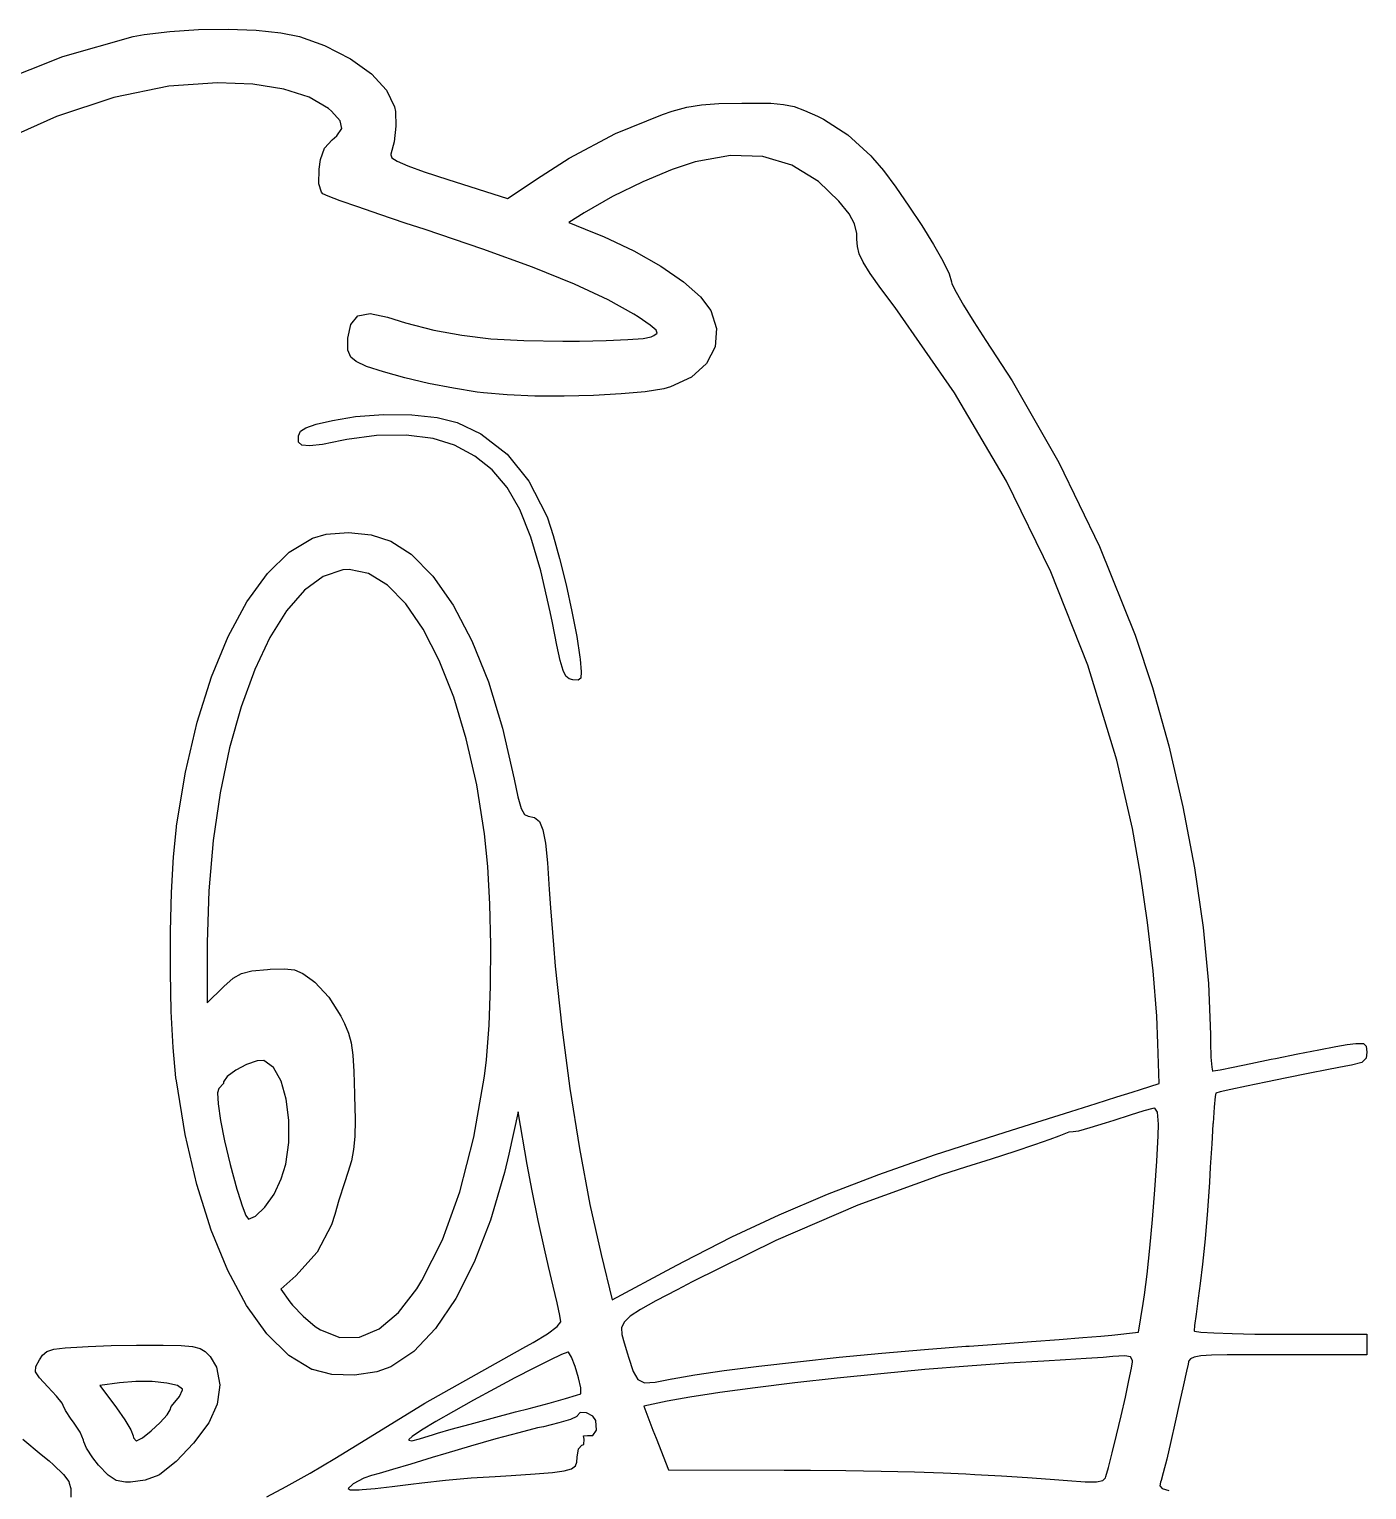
# Model space of a CAD drawing. Extents: x -6.3 to 7.5, y -8.7 to 10.5.
# Drawn here: x -0.482 to 2.228, y 6.258 to 9.218 of the extents above; entities that cross this region are included whole.
import ezdxf

# ---------------------------------------------------------------- set-up
doc = ezdxf.new("R2010")
doc.units = 0
doc.layers.add('BLACK', color=7, linetype='CONTINUOUS')

msp = doc.modelspace()

# ---------------------------------------------------------------- linework, layer by layer
at = {"layer": 'BLACK', "linetype": 'CONTINUOUS'}
for p, q in [((-0.271821, 9.20311), (-0.249753, 9.20736)), ((-0.249753, 9.20736), (-0.197753, 9.2138)), ((-0.197753, 9.2138), (-0.139502, 9.2174)), ((-0.139502, 9.2174), (-0.079535, 9.21816)), ((-0.079535, 9.21816), (-0.022385, 9.21607)), ((-0.022385, 9.21607), (0.027412, 9.21113)), ((0.027412, 9.21113), (0.065324, 9.20333)), ((-0.414521, 9.16285), (-0.271821, 9.20311)), ((0.065324, 9.20333), (0.115754, 9.18503)), ((0.115754, 9.18503), (0.168302, 9.15826)), ((-0.556435, 9.1061), (-0.414521, 9.16285)), ((0.168302, 9.15826), (0.211046, 9.12753)), ((0.211046, 9.12753), (0.24171, 9.09451)), ((-0.199289, 9.1024), (-0.311219, 9.07946)), ((-0.100987, 9.10981), (-0.199289, 9.1024)), ((-0.029519, 9.10676), (-0.100987, 9.10981)), ((0.033276, 9.09669), (-0.029519, 9.10676)), ((0.085173, 9.08014), (0.033276, 9.09669)), ((0.24171, 9.09451), (0.258018, 9.0609)), ((-0.311219, 9.07946), (-0.42688, 9.04136)), ((0.123948, 9.05768), (0.085173, 9.08014)), ((0.258018, 9.0609), (0.259635, 9.0515)), ((0.820221, 9.05196), (0.850262, 9.06018)), ((0.850262, 9.06018), (0.880075, 9.06513)), ((0.880075, 9.06513), (0.915284, 9.06762)), ((0.915284, 9.06762), (0.961513, 9.06845)), ((0.961513, 9.06845), (0.984842, 9.06852)), ((0.984842, 9.06852), (1.02039, 9.06798)), ((1.02039, 9.06798), (1.04642, 9.06586)), ((1.04642, 9.06586), (1.06767, 9.06133)), ((1.06767, 9.06133), (1.08888, 9.05356)), ((-0.42688, 9.04136), (-0.545542, 8.98848)), ((0.130263, 9.05221), (0.123948, 9.05768)), ((0.147927, 9.03257), (0.130263, 9.05221)), ((0.151367, 9.0172), (0.147927, 9.03257)), ((0.259635, 9.0515), (0.260298, 9.02186)), ((0.705784, 9.0069), (0.800823, 9.0455)), ((0.800823, 9.0455), (0.820221, 9.05196)), ((1.08888, 9.05356), (1.11477, 9.04174)), ((1.11477, 9.04174), (1.12725, 9.03555)), ((1.12725, 9.03555), (1.17618, 9.00426)), ((0.131276, 8.99377), (0.140658, 9.00181)), ((0.140658, 9.00181), (0.151367, 9.0172)), ((0.260298, 9.02186), (0.257022, 8.9898)), ((0.612099, 8.95687), (0.705784, 9.0069)), ((1.17618, 9.00426), (1.22311, 8.96152)), ((0.10807, 8.95424), (0.116188, 8.97717)), ((0.116188, 8.97717), (0.131276, 8.99377)), ((0.257022, 8.9898), (0.250541, 8.96477)), ((0.105385, 8.9348), (0.10807, 8.95424)), ((0.250541, 8.96477), (0.250192, 8.96369)), ((0.250192, 8.96369), (0.252572, 8.95762)), ((0.252572, 8.95762), (0.263442, 8.95041)), ((0.263442, 8.95041), (0.284692, 8.94123)), ((0.284692, 8.94123), (0.318212, 8.92922)), ((0.554734, 8.92048), (0.612099, 8.95687)), ((0.867176, 8.94905), (0.820398, 8.9336)), ((0.938853, 8.9621), (0.867176, 8.94905)), ((1.00399, 8.95993), (0.938853, 8.9621)), ((1.06315, 8.94236), (1.00399, 8.95993)), ((1.11691, 8.90926), (1.06315, 8.94236)), ((1.22311, 8.96152), (1.22668, 8.9577)), ((1.22668, 8.9577), (1.24868, 8.93148)), ((0.104625, 8.90454), (0.105385, 8.9348)), ((0.318212, 8.92922), (0.365891, 8.91357)), ((0.365891, 8.91357), (0.486577, 8.87486)), ((0.486577, 8.87486), (0.554734, 8.92048)), ((0.820398, 8.9336), (0.761003, 8.90884)), ((1.24868, 8.93148), (1.27389, 8.89785)), ((0.109825, 8.88758), (0.104625, 8.90454)), ((0.112705, 8.88464), (0.109825, 8.88758)), ((0.123509, 8.87973), (0.112705, 8.88464)), ((0.761003, 8.90884), (0.699725, 8.87877)), ((1.15832, 8.86931), (1.11691, 8.90926)), ((1.27389, 8.89785), (1.30041, 8.85977)), ((0.147876, 8.87055), (0.123509, 8.87973)), ((0.1835, 8.85788), (0.147876, 8.87055)), ((0.228075, 8.84255), (0.1835, 8.85788)), ((0.699725, 8.87877), (0.64243, 8.84606)), ((1.17902, 8.84385), (1.15832, 8.86931)), ((1.30041, 8.85977), (1.32636, 8.82021)), ((0.279296, 8.82536), (0.228075, 8.84255)), ((0.319846, 8.81201), (0.279296, 8.82536)), ((0.64243, 8.84606), (0.610847, 8.82645)), ((0.610847, 8.82645), (0.659097, 8.80706)), ((1.19016, 8.82402), (1.17902, 8.84385)), ((1.19444, 8.80413), (1.19016, 8.82402)), ((0.436971, 8.77242), (0.319846, 8.81201)), ((0.659097, 8.80706), (0.681313, 8.79781)), ((0.681313, 8.79781), (0.742615, 8.76876)), ((1.19485, 8.79244), (1.19444, 8.80413)), ((1.1958, 8.7776), (1.19485, 8.79244)), ((1.32636, 8.82021), (1.34984, 8.78213)), ((0.537742, 8.73553), (0.436971, 8.77242)), ((0.742615, 8.76876), (0.797459, 8.73764)), ((1.19965, 8.7629), (1.1958, 8.7776)), ((1.20789, 8.74567), (1.19965, 8.7629)), ((1.34984, 8.78213), (1.36895, 8.74847)), ((0.622246, 8.7013), (0.537742, 8.73553)), ((0.797459, 8.73764), (0.843434, 8.70606)), ((1.22203, 8.72324), (1.20789, 8.74567)), ((1.36895, 8.74847), (1.38181, 8.72219)), ((0.843434, 8.70606), (0.878132, 8.67559)), ((1.24356, 8.69294), (1.22203, 8.72324)), ((1.38181, 8.72219), (1.38651, 8.70626)), ((1.38651, 8.70626), (1.3875, 8.70237)), ((0.690572, 8.66969), (0.622246, 8.7013)), ((0.878132, 8.67559), (0.899142, 8.64786)), ((1.27245, 8.65413), (1.24356, 8.69294)), ((1.3875, 8.70237), (1.39578, 8.68526)), ((1.39578, 8.68526), (1.4111, 8.65853)), ((0.742807, 8.64066), (0.690572, 8.66969)), ((0.899142, 8.64786), (0.91061, 8.61146)), ((1.39274, 8.48118), (1.27245, 8.65413)), ((1.4111, 8.65853), (1.43182, 8.62499)), ((0.163141, 8.59215), (0.16898, 8.61976)), ((0.16898, 8.61976), (0.183728, 8.63707)), ((0.183728, 8.63707), (0.208327, 8.64176)), ((0.208327, 8.64176), (0.243909, 8.6344)), ((0.243909, 8.6344), (0.280128, 8.62336)), ((0.280128, 8.62336), (0.337767, 8.60839)), ((0.75132, 8.63517), (0.742807, 8.64066)), ((0.775894, 8.61856), (0.75132, 8.63517)), ((0.788265, 8.60847), (0.775894, 8.61856)), ((1.43182, 8.62499), (1.45628, 8.58744)), ((0.163222, 8.5679), (0.163141, 8.59215)), ((0.337767, 8.60839), (0.393979, 8.59778)), ((0.393979, 8.59778), (0.45326, 8.59093)), ((0.45326, 8.59093), (0.520106, 8.58722)), ((0.520106, 8.58722), (0.599013, 8.58604)), ((0.599013, 8.58604), (0.632729, 8.58614)), ((0.632729, 8.58614), (0.687083, 8.58709)), ((0.687083, 8.58709), (0.730705, 8.58893)), ((0.730705, 8.58893), (0.761619, 8.59155)), ((0.761619, 8.59155), (0.777851, 8.59488)), ((0.777851, 8.59488), (0.78331, 8.59737)), ((0.78331, 8.59737), (0.790161, 8.60228)), ((0.790161, 8.60228), (0.788265, 8.60847)), ((0.91061, 8.61146), (0.907579, 8.5744)), ((1.45628, 8.58744), (1.50935, 8.50518)), ((0.169576, 8.55332), (0.163222, 8.5679)), ((0.907579, 8.5744), (0.890182, 8.54084)), ((0.179936, 8.54475), (0.169576, 8.55332)), ((0.201191, 8.53483), (0.179936, 8.54475)), ((0.235255, 8.52351), (0.201191, 8.53483)), ((0.890182, 8.54084), (0.859592, 8.51298)), ((0.278429, 8.51172), (0.235255, 8.52351)), ((0.327016, 8.50036), (0.278429, 8.51172)), ((0.377316, 8.49035), (0.327016, 8.50036)), ((0.859592, 8.51298), (0.816979, 8.49303)), ((1.50935, 8.50518), (1.60441, 8.33993)), ((0.425633, 8.48259), (0.377316, 8.49035)), ((0.438493, 8.48093), (0.425633, 8.48259)), ((0.486379, 8.47677), (0.438493, 8.48093)), ((0.541897, 8.4746), (0.486379, 8.47677)), ((0.601317, 8.47431), (0.541897, 8.4746)), ((0.660906, 8.47578), (0.601317, 8.47431)), ((0.716936, 8.47888), (0.660906, 8.47578)), ((0.765675, 8.4835), (0.716936, 8.47888)), ((0.803392, 8.48952), (0.765675, 8.4835)), ((0.816979, 8.49303), (0.803392, 8.48952)), ((1.4981, 8.30224), (1.39274, 8.48118)), ((0.06761, 8.40321), (0.078307, 8.41051)), ((0.078307, 8.41051), (0.098775, 8.41737)), ((0.098775, 8.41737), (0.132346, 8.42539)), ((0.132346, 8.42539), (0.178809, 8.43301)), ((0.178809, 8.43301), (0.235744, 8.437)), ((0.235744, 8.437), (0.292626, 8.43628)), ((0.292626, 8.43628), (0.344119, 8.43092)), ((0.344119, 8.43092), (0.384885, 8.42102)), ((0.384885, 8.42102), (0.43259, 8.39838)), ((0.063017, 8.39186), (0.063353, 8.39386)), ((0.06346, 8.38094), (0.063017, 8.39186)), ((0.063353, 8.39386), (0.06761, 8.40321)), ((0.070146, 8.37485), (0.06346, 8.38094)), ((0.15107, 8.38421), (0.11161, 8.37662)), ((0.161513, 8.38641), (0.15107, 8.38421)), ((0.221128, 8.39472), (0.161513, 8.38641)), ((0.281131, 8.3953), (0.221128, 8.39472)), ((0.336264, 8.38842), (0.281131, 8.3953)), ((0.379574, 8.37512), (0.336264, 8.38842)), ((0.43259, 8.39838), (0.485818, 8.35692)), ((0.085416, 8.37345), (0.070146, 8.37485)), ((0.11161, 8.37662), (0.085416, 8.37345)), ((0.420808, 8.35297), (0.379574, 8.37512)), ((0.45593, 8.325), (0.420808, 8.35297)), ((0.485818, 8.35692), (0.53027, 8.30186)), ((0.485897, 8.28947), (0.45593, 8.325)), ((1.60441, 8.33993), (1.6867, 8.16976)), ((0.511666, 8.24464), (0.485897, 8.28947)), ((0.53027, 8.30186), (0.565272, 8.23391)), ((1.58821, 8.11804), (1.4981, 8.30224)), ((0.534195, 8.18877), (0.511666, 8.24464)), ((0.565272, 8.23391), (0.567562, 8.22802)), ((0.567562, 8.22802), (0.579436, 8.19191)), ((0.044647, 8.15843), (0.091332, 8.18642)), ((0.091332, 8.18642), (0.119209, 8.19439)), ((0.119209, 8.19439), (0.16432, 8.198)), ((0.16432, 8.198), (0.210535, 8.19339)), ((0.210535, 8.19339), (0.250267, 8.18083)), ((0.250267, 8.18083), (0.29159, 8.15394)), ((0.554441, 8.12012), (0.534195, 8.18877)), ((0.579436, 8.19191), (0.592433, 8.14507)), ((0.00029, 8.11511), (0.044647, 8.15843)), ((0.29159, 8.15394), (0.335533, 8.10936)), ((0.592433, 8.14507), (0.605437, 8.09225)), ((1.6867, 8.16976), (1.75871, 7.98977)), ((-0.041149, 8.05772), (0.00029, 8.11511)), ((0.153027, 8.12229), (0.113441, 8.10922)), ((0.165679, 8.12311), (0.153027, 8.12229)), ((0.205181, 8.11496), (0.165679, 8.12311)), ((0.2438, 8.09129), (0.205181, 8.11496)), ((0.573363, 8.03696), (0.554441, 8.12012)), ((1.66274, 7.92929), (1.58821, 8.11804)), ((0.113441, 8.10922), (0.075314, 8.08119)), ((0.280953, 8.05323), (0.2438, 8.09129)), ((0.335533, 8.10936), (0.37668, 8.05055)), ((0.605437, 8.09225), (0.617329, 8.03818)), ((-0.079084, 7.9875), (-0.041149, 8.05772)), ((0.075314, 8.08119), (0.039133, 8.03947)), ((0.31606, 8.0019), (0.280953, 8.05323)), ((0.039133, 8.03947), (0.005386, 7.98535)), ((0.37668, 8.05055), (0.414385, 7.97877)), ((0.57772, 8.01512), (0.573363, 8.03696)), ((0.617329, 8.03818), (0.626992, 7.98761)), ((0.348538, 7.93846), (0.31606, 8.0019)), ((0.586721, 7.96998), (0.57772, 8.01512)), ((-0.112925, 7.9057), (-0.079084, 7.9875)), ((0.005386, 7.98535), (-0.025442, 7.9201)), ((0.414385, 7.97877), (0.448001, 7.89525)), ((0.593693, 7.93864), (0.586721, 7.96998)), ((0.626992, 7.98761), (0.633308, 7.94528)), ((1.75871, 7.98977), (1.79384, 7.88379)), ((0.377805, 7.86402), (0.348538, 7.93846)), ((0.599571, 7.91851), (0.593693, 7.93864)), ((0.633308, 7.94528), (0.633768, 7.94133)), ((0.633768, 7.94133), (0.63628, 7.91595)), ((-0.142085, 7.81358), (-0.112925, 7.9057)), ((-0.025442, 7.9201), (-0.052862, 7.84502)), ((0.605291, 7.90698), (0.599571, 7.91851)), ((0.611786, 7.90147), (0.605291, 7.90698)), ((0.63628, 7.91595), (0.635467, 7.90297)), ((1.72137, 7.73671), (1.66274, 7.92929)), ((0.448001, 7.89525), (0.476883, 7.80125)), ((0.619365, 7.89945), (0.611786, 7.90147)), ((0.630203, 7.89871), (0.619365, 7.89945)), ((0.635467, 7.90297), (0.630203, 7.89871)), ((1.79384, 7.88379), (1.82676, 7.76542)), ((-0.052862, 7.84502), (-0.076389, 7.76138)), ((0.403279, 7.77974), (0.377805, 7.86402)), ((-0.165974, 7.71237), (-0.142085, 7.81358)), ((0.476883, 7.80125), (0.500384, 7.69802)), ((-0.076389, 7.76138), (-0.095535, 7.67046)), ((0.424379, 7.68673), (0.403279, 7.77974)), ((1.82676, 7.76542), (1.85533, 7.64237)), ((1.75315, 7.59811), (1.72137, 7.73671)), ((-0.184004, 7.60334), (-0.165974, 7.71237)), ((0.500384, 7.69802), (0.507777, 7.66253)), ((-0.095535, 7.67046), (-0.109813, 7.57354)), ((0.440377, 7.58726), (0.424379, 7.68673)), ((0.507777, 7.66253), (0.514517, 7.63887)), ((0.514517, 7.63887), (0.521184, 7.62661)), ((1.85533, 7.64237), (1.87881, 7.5185)), ((0.521184, 7.62661), (0.528775, 7.62311)), ((0.528775, 7.62311), (0.529016, 7.62311)), ((0.529016, 7.62311), (0.541704, 7.62068)), ((0.541704, 7.62068), (0.551338, 7.61211)), ((0.551338, 7.61211), (0.558521, 7.59531)), ((-0.19026, 7.5407), (-0.184316, 7.60098)), ((-0.184316, 7.60098), (-0.184004, 7.60334)), ((0.446874, 7.52133), (0.440377, 7.58726)), ((0.558521, 7.59531), (0.563857, 7.56817)), ((1.76964, 7.50564), (1.75315, 7.59811)), ((-0.109813, 7.57354), (-0.118738, 7.4719)), ((0.563857, 7.56817), (0.567951, 7.52857)), ((-0.194256, 7.46854), (-0.19026, 7.5407)), ((0.451019, 7.44469), (0.446874, 7.52133)), ((0.567951, 7.52857), (0.571407, 7.47441)), ((1.78381, 7.40757), (1.76964, 7.50564)), ((1.87881, 7.5185), (1.89649, 7.39766)), ((-0.196305, 7.38915), (-0.194256, 7.46854)), ((-0.118738, 7.4719), (-0.121821, 7.36682)), ((0.571407, 7.47441), (0.573614, 7.43743)), ((0.452814, 7.36224), (0.451019, 7.44469)), ((0.573614, 7.43743), (0.579712, 7.36224)), ((1.79497, 7.30977), (1.78381, 7.40757)), ((-0.196406, 7.30718), (-0.196305, 7.38915)), ((1.89649, 7.39766), (1.90764, 7.28373)), ((-0.121821, 7.36682), (-0.121821, 7.24472)), ((0.45226, 7.2789), (0.452814, 7.36224)), ((0.579712, 7.36224), (0.58319, 7.31937)), ((-0.031146, 7.3095), (0.000457, 7.31239)), ((0.000457, 7.31239), (0.005731, 7.31274)), ((0.005731, 7.31274), (0.035191, 7.31385)), ((0.035191, 7.31385), (0.05513, 7.31156)), ((0.58319, 7.31937), (0.596623, 7.19578)), ((-0.194559, 7.2273), (-0.196406, 7.30718)), ((-0.088151, 7.2776), (-0.069232, 7.29459)), ((-0.069232, 7.29459), (-0.052303, 7.30439)), ((-0.052303, 7.30439), (-0.031146, 7.3095)), ((0.05513, 7.31156), (0.07173, 7.30441)), ((0.07173, 7.30441), (0.091174, 7.29094)), ((0.091174, 7.29094), (0.096359, 7.28683)), ((0.096359, 7.28683), (0.124925, 7.25629)), ((1.80242, 7.21808), (1.79497, 7.30977)), ((1.90764, 7.28373), (1.91151, 7.18056)), ((-0.121821, 7.24472), (-0.089127, 7.27665)), ((-0.089127, 7.27665), (-0.088151, 7.2776)), ((0.124925, 7.25629), (0.14932, 7.2176)), ((0.449358, 7.19957), (0.45226, 7.2789)), ((-0.190764, 7.15417), (-0.194559, 7.2273)), ((0.14932, 7.2176), (0.156531, 7.20288)), ((0.156531, 7.20288), (0.16445, 7.18358)), ((0.444108, 7.12916), (0.449358, 7.19957)), ((0.596623, 7.19578), (0.613282, 7.07111)), ((1.805, 7.16266), (1.80242, 7.21808)), ((0.16445, 7.18358), (0.169745, 7.1636)), ((1.91151, 7.18056), (1.91161, 7.1646)), ((1.91161, 7.1646), (1.91242, 7.13478)), ((-0.185022, 7.09246), (-0.190764, 7.15417)), ((0.169745, 7.1636), (0.173112, 7.13896)), ((0.173112, 7.13896), (0.175248, 7.10565)), ((1.80735, 7.08138), (1.805, 7.16266)), ((1.91242, 7.13478), (1.91386, 7.11415)), ((2.0429, 7.13221), (2.08832, 7.14147)), ((2.08832, 7.14147), (2.13069, 7.14978)), ((2.13069, 7.14978), (2.16558, 7.15628)), ((2.16558, 7.15628), (2.1886, 7.16013)), ((2.1886, 7.16013), (2.20603, 7.16244)), ((2.20603, 7.16244), (2.22122, 7.16258)), ((2.22122, 7.16258), (2.22716, 7.15727)), ((2.22818, 7.14483), (2.22666, 7.13282)), ((2.22716, 7.15727), (2.22818, 7.14483)), ((-0.064029, 7.10842), (-0.081435, 7.09571)), ((-0.041895, 7.11993), (-0.064029, 7.10842)), ((-0.020657, 7.12727), (-0.041895, 7.11993)), ((-0.006925, 7.12784), (-0.020657, 7.12727)), ((0.01251, 7.1135), (-0.006925, 7.12784)), ((0.027789, 7.08632), (0.01251, 7.1135)), ((0.175248, 7.10565), (0.17685, 7.05967)), ((0.440262, 7.09631), (0.444108, 7.12916)), ((1.91386, 7.11415), (1.91572, 7.10644)), ((1.91572, 7.10644), (1.91717, 7.10663)), ((1.91717, 7.10663), (1.93122, 7.10927)), ((1.93122, 7.10927), (1.9575, 7.11454)), ((1.9575, 7.11454), (1.99293, 7.1218)), ((1.99293, 7.1218), (2.03447, 7.13045)), ((2.03447, 7.13045), (2.0429, 7.13221)), ((2.15041, 7.10964), (2.1096, 7.10165)), ((2.18559, 7.11627), (2.15041, 7.10964)), ((2.19693, 7.11832), (2.18559, 7.11627)), ((2.21781, 7.12381), (2.19693, 7.11832)), ((2.22666, 7.13282), (2.21781, 7.12381)), ((-0.184316, 7.08691), (-0.185022, 7.09246)), ((-0.166415, 6.97772), (-0.184316, 7.08691)), ((-0.089, 7.08126), (-0.097923, 7.07135)), ((-0.088487, 7.08477), (-0.089, 7.08126)), ((-0.081435, 7.09571), (-0.088487, 7.08477)), ((0.038408, 7.04973), (0.027789, 7.08632)), ((0.418813, 6.97265), (0.440262, 7.09631)), ((1.76985, 7.06929), (1.80735, 7.08138)), ((1.98473, 7.07605), (1.95277, 7.06913)), ((2.02361, 7.08421), (1.98473, 7.07605)), ((2.06629, 7.09296), (2.02361, 7.08421)), ((2.1096, 7.10165), (2.06629, 7.09296)), ((-0.097923, 7.07135), (-0.100981, 7.06237)), ((-0.100981, 7.06237), (-0.099871, 7.03989)), ((0.043862, 7.00713), (0.038408, 7.04973)), ((0.17685, 7.05967), (0.176951, 7.05616)), ((0.176951, 7.05616), (0.177886, 7.00901)), ((0.613282, 7.07111), (0.632539, 6.94978)), ((1.67976, 7.04083), (1.72191, 7.0541)), ((1.72191, 7.0541), (1.75269, 7.06383)), ((1.75269, 7.06383), (1.76985, 7.06929)), ((1.921, 7.05465), (1.919, 7.03343)), ((1.92222, 7.0616), (1.921, 7.05465)), ((1.93089, 7.06409), (1.92222, 7.0616)), ((1.95277, 7.06913), (1.93089, 7.06409)), ((-0.099871, 7.03989), (-0.094928, 7.00652)), ((0.508396, 7.02402), (0.489294, 6.93815)), ((0.526888, 6.91678), (0.508396, 7.02402)), ((1.57047, 7.00649), (1.62852, 7.02472)), ((1.62852, 7.02472), (1.67976, 7.04083)), ((1.74896, 7.01737), (1.71567, 7.00644)), ((1.77665, 7.02588), (1.74896, 7.01737)), ((1.79469, 7.03075), (1.77665, 7.02588)), ((1.79889, 7.03144), (1.79469, 7.03075)), ((1.80417, 7.02332), (1.79889, 7.03144)), ((1.80611, 6.99917), (1.80417, 7.02332)), ((1.919, 7.03343), (1.91655, 7.00067)), ((-0.094928, 7.00652), (-0.086608, 6.96484)), ((0.043647, 6.96195), (0.043862, 7.00713)), ((0.177857, 7.00713), (0.17734, 6.97408)), ((0.177886, 7.00901), (0.177857, 7.00713)), ((1.47818, 6.97755), (1.50787, 6.98686)), ((1.50787, 6.98686), (1.57047, 7.00649)), ((1.66726, 6.99113), (1.6442, 6.98495)), ((1.69804, 7.00061), (1.66726, 6.99113)), ((1.71567, 7.00644), (1.69804, 7.00061)), ((1.80559, 6.97519), (1.80611, 6.99917)), ((1.91645, 6.99917), (1.91385, 6.9591)), ((1.91655, 7.00067), (1.91645, 6.99917)), ((-0.142643, 6.87634), (-0.166415, 6.97772)), ((-0.086608, 6.96484), (-0.075367, 6.91743)), ((0.037259, 6.91761), (0.043647, 6.96195)), ((0.17734, 6.97408), (0.174958, 6.94721)), ((0.390296, 6.86179), (0.418813, 6.97265)), ((1.35221, 6.93675), (1.47818, 6.97755)), ((1.55505, 6.95701), (1.51464, 6.94361)), ((1.5857, 6.96755), (1.55505, 6.95701)), ((1.60403, 6.97437), (1.5857, 6.96755)), ((1.60735, 6.97588), (1.60403, 6.97437)), ((1.62427, 6.98243), (1.60735, 6.97588)), ((1.63285, 6.98319), (1.62427, 6.98243)), ((1.6442, 6.98495), (1.63285, 6.98319)), ((1.80273, 6.92376), (1.80559, 6.97519)), ((1.91385, 6.9591), (1.9111, 6.91144)), ((0.174958, 6.94721), (0.170384, 6.92424)), ((0.489294, 6.93815), (0.48045, 6.90072)), ((0.632539, 6.94978), (0.653764, 6.83624)), ((1.23912, 6.89709), (1.35221, 6.93675)), ((1.46702, 6.92821), (1.41477, 6.91166)), ((1.51464, 6.94361), (1.46702, 6.92821)), ((-0.075367, 6.91743), (-0.061664, 6.86686)), ((0.02846, 6.88788), (0.037259, 6.91761)), ((0.163262, 6.90104), (0.156154, 6.87979)), ((0.170384, 6.92424), (0.163262, 6.90104)), ((0.48045, 6.90072), (0.452383, 6.8045)), ((0.536755, 6.86348), (0.526888, 6.91678)), ((1.41477, 6.91166), (1.36612, 6.89599)), ((1.79866, 6.86585), (1.80273, 6.92376)), ((1.9111, 6.91144), (1.90932, 6.8815)), ((-0.113589, 6.78402), (-0.142643, 6.87634)), ((0.013605, 6.85696), (0.02846, 6.88788)), ((0.156154, 6.87979), (0.145105, 6.84474)), ((1.13534, 6.8571), (1.23912, 6.89709)), ((1.36612, 6.89599), (1.19695, 6.8347)), ((1.90932, 6.8815), (1.90523, 6.82354)), ((-0.061664, 6.86686), (-0.060008, 6.8612)), ((-0.060008, 6.8612), (-0.051024, 6.8334)), ((-0.004797, 6.83052), (0.013605, 6.85696)), ((0.145105, 6.84474), (0.136684, 6.81568)), ((0.354975, 6.76456), (0.390296, 6.86179)), ((0.548863, 6.80387), (0.536755, 6.86348)), ((1.03728, 6.81532), (1.13534, 6.8571)), ((1.79375, 6.80563), (1.79866, 6.86585)), ((-0.051024, 6.8334), (-0.04329, 6.81384)), ((-0.04329, 6.81384), (-0.038327, 6.80644)), ((-0.038327, 6.80644), (-0.023589, 6.81242)), ((-0.023589, 6.81242), (-0.004797, 6.83052)), ((0.136684, 6.81568), (0.129981, 6.79467)), ((0.653764, 6.83624), (0.676328, 6.73491)), ((0.941359, 6.77028), (1.03728, 6.81532)), ((1.19695, 6.8347), (1.03036, 6.7632)), ((1.90523, 6.82354), (1.90045, 6.76639)), ((-0.07984, 6.70199), (-0.113589, 6.78402)), ((0.129981, 6.79467), (0.100842, 6.73929)), ((0.452383, 6.8045), (0.419324, 6.71894)), ((0.56147, 6.74628), (0.548863, 6.80387)), ((1.78837, 6.74727), (1.79375, 6.80563)), ((0.313112, 6.68178), (0.354975, 6.76456)), ((0.844005, 6.72052), (0.941359, 6.77028)), ((1.03036, 6.7632), (0.861084, 6.67926)), ((1.90045, 6.76639), (1.89543, 6.71533)), ((0.100842, 6.73929), (0.057874, 6.69135)), ((0.570047, 6.71008), (0.56147, 6.74628)), ((0.676328, 6.73491), (0.699013, 6.64255)), ((0.819846, 6.70761), (0.844005, 6.72052)), ((1.78289, 6.69494), (1.78837, 6.74727)), ((-0.041986, 6.63151), (-0.07984, 6.70199)), ((0.057874, 6.69135), (0.027258, 6.66447)), ((0.419324, 6.71894), (0.381927, 6.64523)), ((0.579578, 6.67066), (0.570047, 6.71008)), ((0.699013, 6.64255), (0.819846, 6.70761)), ((1.7777, 6.65281), (1.78289, 6.69494)), ((1.89543, 6.71533), (1.89064, 6.67565)), ((0.027258, 6.66447), (0.045481, 6.63888)), ((0.265606, 6.61687), (0.302911, 6.66537)), ((0.302911, 6.66537), (0.313112, 6.68178)), ((0.587395, 6.63647), (0.579578, 6.67066)), ((0.830586, 6.66325), (0.787344, 6.64051)), ((0.861084, 6.67926), (0.830586, 6.66325)), ((1.89064, 6.67565), (1.8866, 6.6465)), ((-0.000613, 6.57384), (-0.041986, 6.63151)), ((0.045481, 6.63888), (0.051142, 6.63167)), ((0.051142, 6.63167), (0.072693, 6.60942)), ((0.381927, 6.64523), (0.340849, 6.58456)), ((0.5927, 6.61111), (0.587395, 6.63647)), ((0.787344, 6.64051), (0.756079, 6.62321)), ((1.76542, 6.57727), (1.77511, 6.63561)), ((1.77511, 6.63561), (1.7777, 6.65281)), ((1.8866, 6.6465), (1.88225, 6.61403)), ((0.072693, 6.60942), (0.097192, 6.58903)), ((0.226836, 6.58407), (0.265606, 6.61687)), ((0.594698, 6.59822), (0.5927, 6.61111)), ((0.735187, 6.60955), (0.723066, 6.59776)), ((0.756079, 6.62321), (0.735187, 6.60955)), ((1.88225, 6.61403), (1.87928, 6.59062)), ((0.043688, 6.53021), (-0.000613, 6.57384)), ((0.097192, 6.58903), (0.107592, 6.58211)), ((0.107592, 6.58211), (0.147243, 6.56648)), ((0.187186, 6.56721), (0.226836, 6.58407)), ((0.340849, 6.58456), (0.296744, 6.53811)), ((0.53866, 6.55613), (0.56804, 6.57421)), ((0.56804, 6.57421), (0.587593, 6.58881)), ((0.587593, 6.58881), (0.594699, 6.59811)), ((0.594699, 6.59811), (0.594698, 6.59822)), ((0.723066, 6.59776), (0.718111, 6.58605)), ((0.718111, 6.58605), (0.718719, 6.57263)), ((0.718719, 6.57263), (0.723287, 6.55571)), ((1.71138, 6.57144), (1.76542, 6.57727)), ((1.87928, 6.59062), (1.87818, 6.57999)), ((1.87818, 6.57999), (1.87904, 6.57931)), ((1.87904, 6.57931), (1.89186, 6.57733)), ((1.89186, 6.57733), (1.91811, 6.57563)), ((1.91811, 6.57563), (1.95537, 6.57429)), ((1.95537, 6.57429), (2.00121, 6.57342)), ((2.00121, 6.57342), (2.05318, 6.57311)), ((2.05318, 6.57311), (2.22818, 6.57311)), ((2.22818, 6.57311), (2.22818, 6.53144)), ((-0.446564, 6.53809), (-0.432685, 6.54278)), ((-0.432685, 6.54278), (-0.40994, 6.54564)), ((-0.40994, 6.54564), (-0.374433, 6.54787)), ((-0.374433, 6.54787), (-0.363197, 6.54841)), ((-0.363197, 6.54841), (-0.316467, 6.54996)), ((-0.316467, 6.54996), (-0.264982, 6.55083)), ((-0.264982, 6.55083), (-0.217991, 6.55084)), ((-0.217991, 6.55084), (-0.210673, 6.55075)), ((-0.210673, 6.55075), (-0.174855, 6.54997)), ((-0.174855, 6.54997), (-0.151275, 6.54814)), ((-0.151275, 6.54814), (-0.136126, 6.54439)), ((-0.136126, 6.54439), (-0.125606, 6.53787)), ((0.147243, 6.56648), (0.187186, 6.56721)), ((0.319445, 6.43315), (0.517681, 6.54453)), ((0.517681, 6.54453), (0.53866, 6.55613)), ((0.723287, 6.55571), (0.730212, 6.53352)), ((1.33204, 6.54226), (1.41568, 6.54864)), ((1.41568, 6.54864), (1.42264, 6.54913)), ((1.42264, 6.54913), (1.48734, 6.55376)), ((1.48734, 6.55376), (1.54904, 6.5583)), ((1.54904, 6.5583), (1.60503, 6.56255)), ((1.60503, 6.56255), (1.65256, 6.56629)), ((1.65256, 6.56629), (1.68892, 6.56933)), ((1.68892, 6.56933), (1.71138, 6.57144)), ((-0.469108, 6.5074), (-0.461688, 6.52117)), ((-0.461688, 6.52117), (-0.455472, 6.53039)), ((-0.455472, 6.53039), (-0.446564, 6.53809)), ((-0.125606, 6.53787), (-0.115908, 6.5277)), ((-0.115908, 6.5277), (-0.103017, 6.50615)), ((0.09033, 6.50189), (0.043688, 6.53021)), ((0.296744, 6.53811), (0.250267, 6.50705)), ((0.572294, 6.52076), (0.539952, 6.5045)), ((0.596146, 6.53191), (0.572294, 6.52076)), ((0.608917, 6.53652), (0.596146, 6.53191)), ((0.610169, 6.53644), (0.608917, 6.53652)), ((0.616352, 6.52664), (0.610169, 6.53644)), ((0.623793, 6.50737), (0.616352, 6.52664)), ((0.730212, 6.53352), (0.732304, 6.52649)), ((0.732304, 6.52649), (0.74156, 6.49777)), ((0.996183, 6.50831), (1.07478, 6.51744)), ((1.07478, 6.51744), (1.15881, 6.52635)), ((1.15881, 6.52635), (1.24549, 6.53473)), ((1.24549, 6.53473), (1.33204, 6.54226)), ((1.50123, 6.51449), (1.41958, 6.50859)), ((1.57401, 6.5187), (1.50123, 6.51449)), ((1.61764, 6.52103), (1.57401, 6.5187)), ((1.65929, 6.52359), (1.61764, 6.52103)), ((1.6938, 6.52605), (1.65929, 6.52359)), ((1.7136, 6.5278), (1.6938, 6.52605)), ((1.73769, 6.52952), (1.7136, 6.5278)), ((1.74948, 6.52719), (1.73769, 6.52952)), ((1.75308, 6.51969), (1.74948, 6.52719)), ((1.7513, 6.50431), (1.75318, 6.51694)), ((1.75318, 6.51694), (1.75308, 6.51969)), ((1.86719, 6.51694), (1.86601, 6.51269)), ((1.86773, 6.51886), (1.86719, 6.51694)), ((1.8712, 6.5235), (1.86773, 6.51886)), ((1.87855, 6.52683), (1.8712, 6.5235)), ((1.8919, 6.52907), (1.87855, 6.52683)), ((1.91338, 6.53043), (1.8919, 6.52907)), ((1.9451, 6.53114), (1.91338, 6.53043)), ((1.98921, 6.5314), (1.9451, 6.53114)), ((2.0478, 6.53144), (1.98921, 6.5314)), ((2.22818, 6.53144), (2.0478, 6.53144)), ((-0.46953, 6.49688), (-0.469108, 6.5074)), ((-0.461336, 6.48447), (-0.46953, 6.49688)), ((-0.444492, 6.46666), (-0.461336, 6.48447)), ((-0.103017, 6.50615), (-0.096101, 6.47037)), ((0.091332, 6.50146), (0.09033, 6.50189)), ((0.130845, 6.49169), (0.091332, 6.50146)), ((0.177002, 6.49033), (0.130845, 6.49169)), ((0.222214, 6.49711), (0.177002, 6.49033)), ((0.250267, 6.50705), (0.222214, 6.49711)), ((0.501712, 6.48453), (0.460164, 6.46227)), ((0.539952, 6.5045), (0.501712, 6.48453)), ((0.630691, 6.48466), (0.623793, 6.50737)), ((0.635246, 6.46453), (0.630691, 6.48466)), ((0.74156, 6.49777), (0.75085, 6.48134)), ((0.820827, 6.48264), (0.866426, 6.49059)), ((0.866426, 6.49059), (0.925805, 6.49925)), ((0.925805, 6.49925), (0.996183, 6.50831)), ((1.1547, 6.48395), (1.06883, 6.4744)), ((1.2436, 6.49303), (1.1547, 6.48395)), ((1.3328, 6.50134), (1.2436, 6.49303)), ((1.41958, 6.50859), (1.3328, 6.50134)), ((1.74626, 6.47934), (1.7513, 6.50431)), ((1.86278, 6.49805), (1.85679, 6.47075)), ((1.86601, 6.51269), (1.86278, 6.49805)), ((-0.427098, 6.44772), (-0.444492, 6.46666)), ((-0.299392, 6.47462), (-0.339464, 6.46894)), ((-0.339464, 6.46894), (-0.305642, 6.42369)), ((-0.266583, 6.47736), (-0.299392, 6.47462)), ((-0.233347, 6.47701), (-0.266583, 6.47736)), ((-0.20378, 6.47402), (-0.233347, 6.47701)), ((-0.181978, 6.46885), (-0.20378, 6.47402)), ((-0.172037, 6.46193), (-0.181978, 6.46885)), ((-0.177659, 6.44693), (-0.171821, 6.46067)), ((-0.171821, 6.46067), (-0.172037, 6.46193)), ((-0.097419, 6.46067), (-0.101394, 6.43139)), ((-0.096101, 6.47037), (-0.097419, 6.46067)), ((0.460164, 6.46227), (0.4179, 6.43914)), ((0.635656, 6.45301), (0.635246, 6.46453)), ((0.75085, 6.48134), (0.764267, 6.47486)), ((0.764267, 6.47486), (0.785901, 6.47601)), ((0.785901, 6.47601), (0.819846, 6.48244)), ((0.819846, 6.48244), (0.820827, 6.48264)), ((0.91706, 6.45502), (0.903958, 6.45301)), ((0.98871, 6.46466), (0.91706, 6.45502)), ((1.06883, 6.4744), (0.98871, 6.46466)), ((1.73895, 6.44585), (1.74626, 6.47934)), ((1.85679, 6.47075), (1.84895, 6.43497)), ((-0.415848, 6.43333), (-0.427098, 6.44772)), ((-0.413487, 6.42845), (-0.415848, 6.43333)), ((-0.408846, 6.41831), (-0.413487, 6.42845)), ((-0.19682, 6.42), (-0.194854, 6.42668)), ((-0.194854, 6.42668), (-0.184321, 6.43977)), ((-0.184321, 6.43977), (-0.177659, 6.44693)), ((-0.101394, 6.43139), (-0.118798, 6.39379)), ((0.182346, 6.34921), (0.319445, 6.43315)), ((0.4179, 6.43914), (0.37751, 6.41654)), ((0.530974, 6.42282), (0.571455, 6.43366)), ((0.571455, 6.43366), (0.604205, 6.44273)), ((0.604205, 6.44273), (0.626415, 6.44925)), ((0.626415, 6.44925), (0.635282, 6.45243)), ((0.635282, 6.45243), (0.635656, 6.45301)), ((0.810065, 6.43721), (0.762783, 6.42727)), ((0.762783, 6.42727), (0.781488, 6.37892)), ((0.856605, 6.44577), (0.810065, 6.43721)), ((0.903958, 6.45301), (0.856605, 6.44577)), ((1.73025, 6.40766), (1.73895, 6.44585)), ((1.84895, 6.43497), (1.84012, 6.39467)), ((-0.397257, 6.40088), (-0.408846, 6.41831)), ((-0.392654, 6.39468), (-0.397257, 6.40088)), ((-0.379417, 6.37451), (-0.392654, 6.39468)), ((-0.305642, 6.42369), (-0.28888, 6.3998)), ((-0.28888, 6.3998), (-0.276536, 6.37933)), ((-0.217163, 6.39436), (-0.202693, 6.41002)), ((-0.202693, 6.41002), (-0.19682, 6.42)), ((0.341585, 6.3959), (0.312717, 6.37862)), ((0.37751, 6.41654), (0.341585, 6.3959)), ((0.41092, 6.39102), (0.455564, 6.40304)), ((0.455564, 6.40304), (0.502882, 6.41547)), ((0.502882, 6.41547), (0.530974, 6.42282)), ((0.614481, 6.40043), (0.590663, 6.3932)), ((0.627103, 6.40616), (0.614481, 6.40043)), ((0.628179, 6.40765), (0.627103, 6.40616)), ((0.633883, 6.41477), (0.628179, 6.40765)), ((0.646562, 6.41396), (0.633883, 6.41477)), ((0.659567, 6.40691), (0.646562, 6.41396)), ((0.665656, 6.39818), (0.659567, 6.40691)), ((0.667268, 6.37892), (0.665656, 6.39818)), ((1.72105, 6.3686), (1.73025, 6.40766)), ((1.84012, 6.39467), (1.83134, 6.35555)), ((-0.372243, 6.35809), (-0.379417, 6.37451)), ((-0.276536, 6.37933), (-0.271821, 6.36744)), ((-0.271821, 6.36744), (-0.271304, 6.3631)), ((-0.252994, 6.36342), (-0.235504, 6.37738)), ((-0.235504, 6.37738), (-0.217163, 6.39436)), ((-0.118798, 6.39379), (-0.149484, 6.35254)), ((0.293496, 6.36612), (0.286513, 6.35982)), ((0.312717, 6.37862), (0.293496, 6.36612)), ((0.308622, 6.36105), (0.336513, 6.3698)), ((0.336513, 6.3698), (0.345108, 6.37247)), ((0.345108, 6.37247), (0.372814, 6.38048)), ((0.372814, 6.38048), (0.41092, 6.39102)), ((0.510004, 6.37354), (0.463054, 6.36086)), ((0.547901, 6.38306), (0.510004, 6.37354)), ((0.559429, 6.38567), (0.547901, 6.38306)), ((0.590663, 6.3932), (0.559429, 6.38567)), ((0.640903, 6.36692), (0.648594, 6.36795)), ((0.641995, 6.36018), (0.640903, 6.36692)), ((0.648594, 6.36795), (0.659767, 6.36789)), ((0.659767, 6.36789), (0.667268, 6.37892)), ((0.781488, 6.37892), (0.787764, 6.36269)), ((1.71225, 6.33249), (1.72105, 6.3686)), ((-0.495398, 6.36013), (-0.458007, 6.32946)), ((-0.371821, 6.35507), (-0.372243, 6.35809)), ((-0.366701, 6.34222), (-0.371821, 6.35507)), ((-0.353551, 6.32239), (-0.366701, 6.34222)), ((-0.271304, 6.3631), (-0.265571, 6.35675)), ((-0.265571, 6.35675), (-0.264906, 6.35684)), ((-0.264906, 6.35684), (-0.252994, 6.36342)), ((-0.149484, 6.35254), (-0.184444, 6.31513)), ((0.136674, 6.32115), (0.182346, 6.34921)), ((0.286513, 6.35982), (0.287087, 6.3581)), ((0.287087, 6.3581), (0.293209, 6.35736)), ((0.293209, 6.35736), (0.308622, 6.36105)), ((0.411931, 6.34634), (0.361513, 6.33133)), ((0.463054, 6.36086), (0.411931, 6.34634)), ((0.628179, 6.32362), (0.630877, 6.34088)), ((0.630877, 6.34088), (0.637404, 6.34811)), ((0.637404, 6.34811), (0.641398, 6.34974)), ((0.641398, 6.34974), (0.641995, 6.36018)), ((0.787764, 6.36269), (0.812744, 6.29811)), ((1.83134, 6.35555), (1.82283, 6.31959)), ((-0.458007, 6.32946), (-0.441978, 6.31632)), ((-0.441978, 6.31632), (-0.43347, 6.30869)), ((-0.43347, 6.30869), (-0.412985, 6.28903)), ((-0.342004, 6.30794), (-0.353551, 6.32239)), ((-0.322597, 6.28722), (-0.342004, 6.30794)), ((-0.184444, 6.31513), (-0.217654, 6.28879)), ((0.086691, 6.29178), (0.136674, 6.32115)), ((0.291012, 6.31), (0.253998, 6.29902)), ((0.334211, 6.32302), (0.291012, 6.31)), ((0.361513, 6.33133), (0.334211, 6.32302)), ((0.616507, 6.30045), (0.624422, 6.30611)), ((0.624422, 6.30611), (0.627598, 6.31366)), ((0.627598, 6.31366), (0.628179, 6.32362)), ((1.70473, 6.30315), (1.71225, 6.33249)), ((1.82283, 6.31959), (1.81583, 6.29201)), ((-0.412985, 6.28903), (-0.402007, 6.27438)), ((-0.306433, 6.27681), (-0.322597, 6.28722)), ((-0.287249, 6.27334), (-0.306433, 6.27681)), ((-0.247208, 6.27725), (-0.277421, 6.27314)), ((-0.219994, 6.2874), (-0.247208, 6.27725)), ((-0.217654, 6.28879), (-0.219994, 6.2874)), ((0.038514, 6.26465), (0.086691, 6.29178)), ((0.195929, 6.28168), (0.174013, 6.26957)), ((0.211513, 6.287), (0.195929, 6.28168)), ((0.226416, 6.29103), (0.211513, 6.287)), ((0.253998, 6.29902), (0.226416, 6.29103)), ((0.31337, 6.27214), (0.361045, 6.27718)), ((0.361045, 6.27718), (0.413027, 6.28173)), ((0.413027, 6.28173), (0.461513, 6.28505)), ((0.461513, 6.28505), (0.494553, 6.28693)), ((0.494553, 6.28693), (0.542876, 6.28994)), ((0.542876, 6.28994), (0.577879, 6.29286)), ((0.577879, 6.29286), (0.601707, 6.2962)), ((0.601707, 6.2962), (0.616507, 6.30045)), ((0.812744, 6.29811), (1.04754, 6.29775)), ((1.04754, 6.29775), (1.1006, 6.2975)), ((1.1006, 6.2975), (1.17274, 6.29672)), ((1.17274, 6.29672), (1.24436, 6.29549)), ((1.24436, 6.29549), (1.31141, 6.2939)), ((1.31141, 6.2939), (1.36986, 6.29204)), ((1.36986, 6.29204), (1.41568, 6.28998)), ((1.41568, 6.28998), (1.43419, 6.28894)), ((1.43419, 6.28894), (1.48777, 6.28575)), ((1.48777, 6.28575), (1.54036, 6.28241)), ((1.54036, 6.28241), (1.58675, 6.27926)), ((1.58675, 6.27926), (1.62172, 6.27663)), ((1.62172, 6.27663), (1.65768, 6.27419)), ((1.68077, 6.27415), (1.69341, 6.27678)), ((1.69341, 6.27678), (1.69865, 6.28231)), ((1.69865, 6.28231), (1.69937, 6.28442)), ((1.69937, 6.28442), (1.70473, 6.30315)), ((1.81133, 6.27679), (1.80994, 6.27295)), ((1.81583, 6.29201), (1.81133, 6.27679)), ((-0.402007, 6.27438), (-0.401174, 6.2715)), ((-0.401174, 6.2715), (-0.397978, 6.26044)), ((-0.397978, 6.26044), (-0.398342, 6.24291)), ((-0.277421, 6.27314), (-0.287249, 6.27334)), ((-0.000987, 6.24364), (0.038514, 6.26465)), ((0.172134, 6.26814), (0.163774, 6.26058)), ((0.163774, 6.26058), (0.167869, 6.25782)), ((0.167869, 6.25782), (0.186513, 6.25789)), ((0.174013, 6.26957), (0.172134, 6.26814)), ((0.186513, 6.25789), (0.19251, 6.2582)), ((0.19251, 6.2582), (0.218544, 6.26049)), ((0.218544, 6.26049), (0.253206, 6.26439)), ((0.253206, 6.26439), (0.290679, 6.26925)), ((0.290679, 6.26925), (0.31337, 6.27214)), ((1.65768, 6.27419), (1.68077, 6.27415)), ((1.80994, 6.27295), (1.80901, 6.26569)), ((1.80901, 6.26569), (1.81374, 6.26058)), ((1.81374, 6.26058), (1.82685, 6.25663))]:
    msp.add_line(p, q, dxfattribs=at)

doc.saveas('drawing.dxf')
